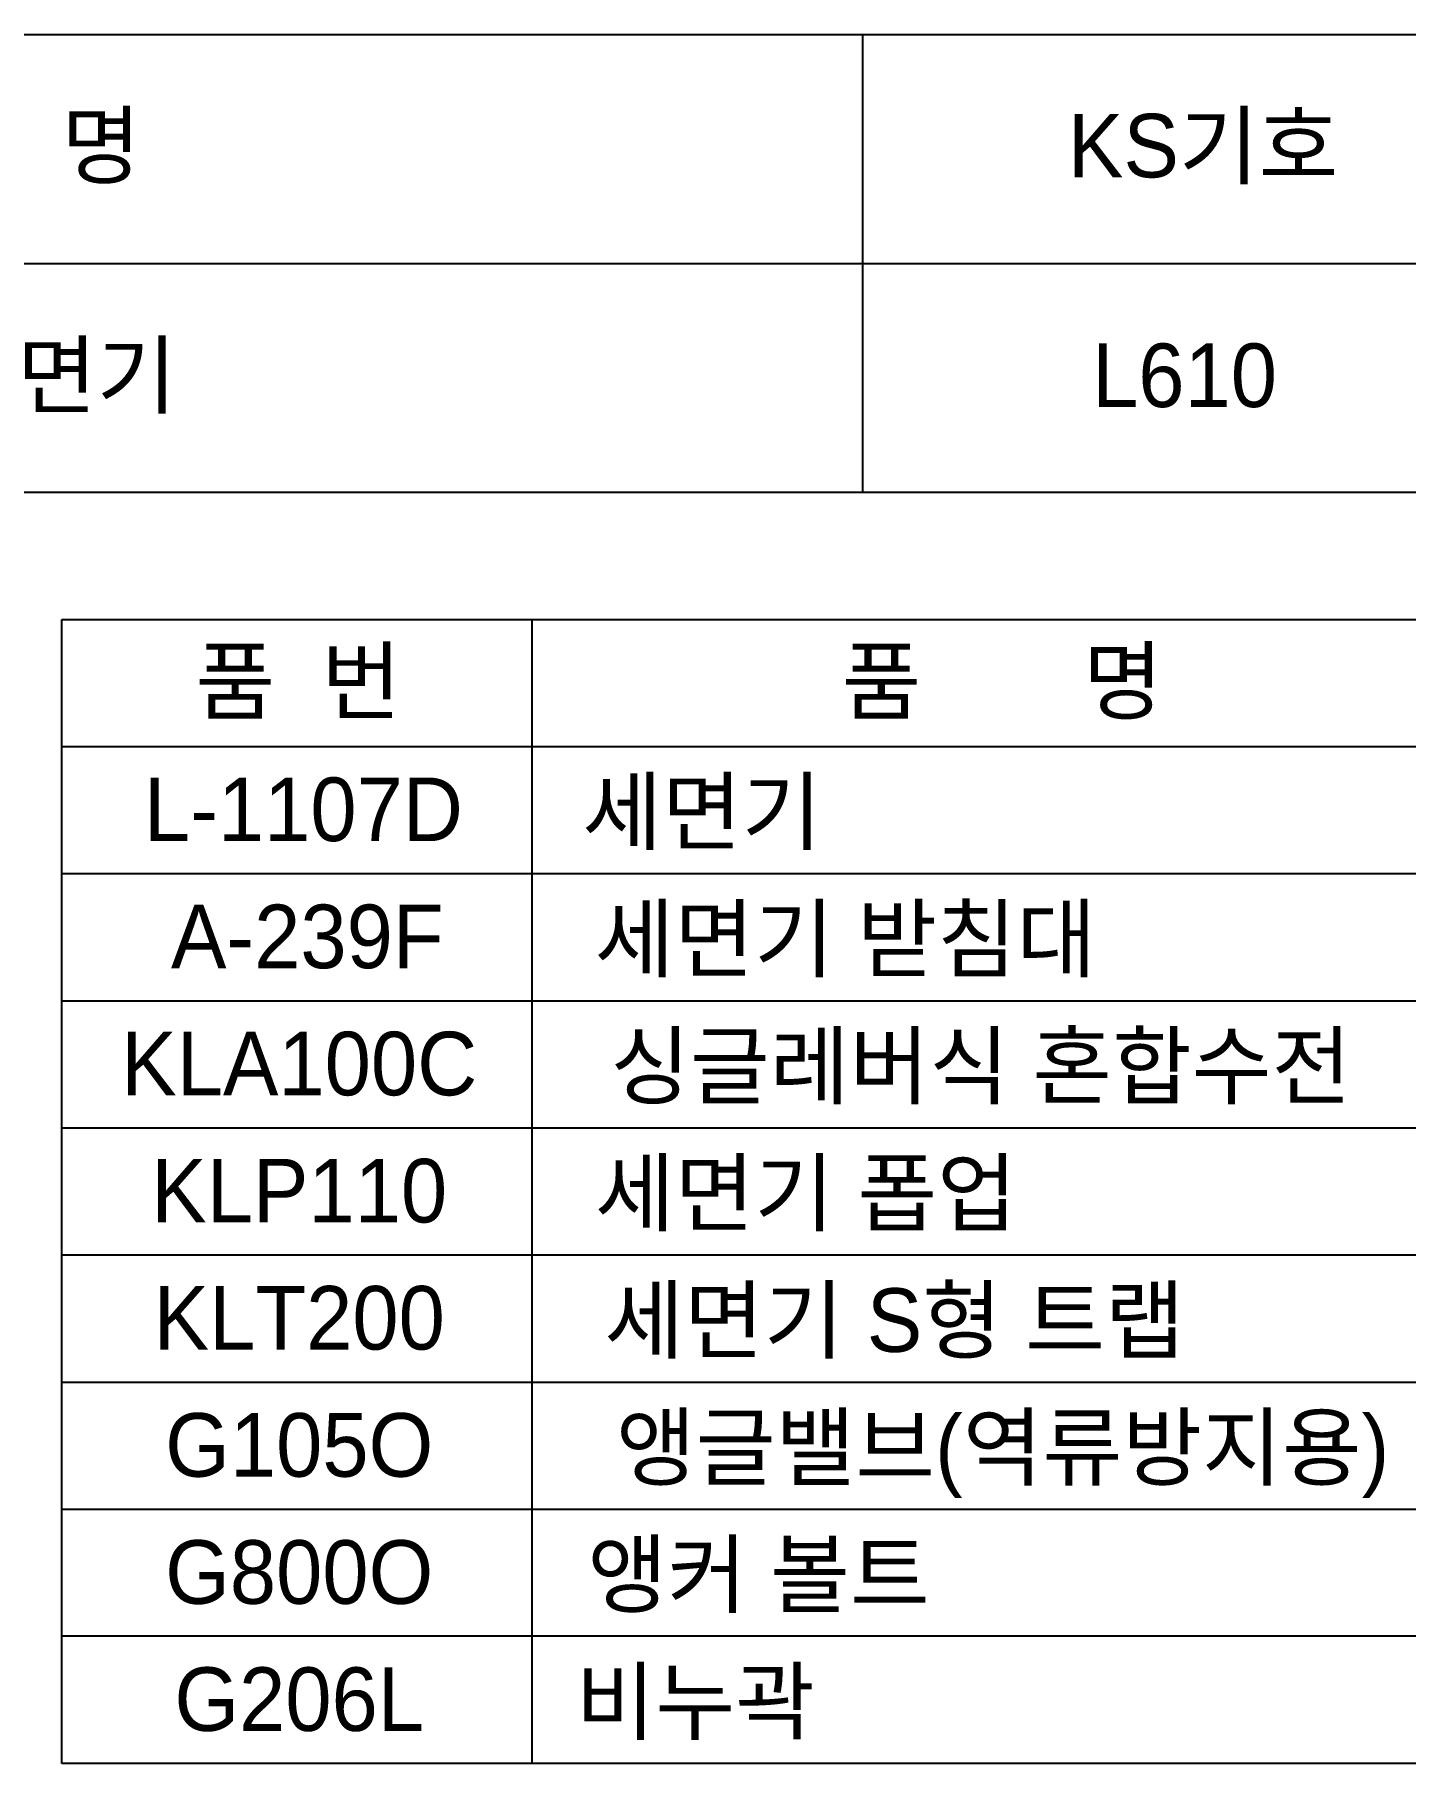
# Model space of a CAD drawing. Header units: millimetres. Extents: x 0 to 3720, y -67 to 2530.
# Drawn here: x 2885 to 3424, y 1850 to 2530 of the extents above; entities that cross this region are included whole.
import ezdxf
from ezdxf.enums import TextEntityAlignment as Align

# ---------------------------------------------------------------- set-up
doc = ezdxf.new("R2010")
doc.units = ezdxf.units.MM
doc.layers.add('TEXT', color=7, linetype='Continuous')
doc.layers.add('도각라인', color=7, linetype='Continuous')
doc.styles.add('타이틀', font='H2GTRM.TTF', dxfattribs={"height": 25})

msp = doc.modelspace()

# ---------------------------------------------------------------- linework, layer by layer
at = {"layer": '도각라인', "color": 7}
for p, q in [((1920.31, 2530), (3720.31, 2530)), ((3210.31, 2350), (3210.31, 2530)), ((2440.31, 2440), (3720.31, 2440)), ((1920.31, 2350), (3720.31, 2350)), ((2895.31, 2300), (3690.31, 2300)), ((2895.31, 1850), (2895.31, 2300)), ((3080.31, 1850), (3080.31, 2300)), ((2895.31, 2250), (3690.31, 2250)), ((2895.31, 2200), (3690.31, 2200)), ((2895.31, 2150), (3690.31, 2150)), ((2895.31, 2100), (3690.31, 2100)), ((2895.31, 2050), (3690.31, 2050)), ((2895.31, 2000), (3690.31, 2000)), ((2895.31, 1950), (3690.31, 1950)), ((3690.31, 1900), (2895.31, 1900)), ((3690.31, 1850), (2895.31, 1850))]:
    msp.add_line(p, q, dxfattribs=at)

# ---------------------------------------------------------------- texts
at = {"layer": 'TEXT', "style": '타이틀'}
for s, p in [('품             명', (2836, 2486.4)), ('KS기호', (3344.16, 2486.32)), ('평면붙임 세면기', (2826.08, 2396)), ('L610', (3336.8, 2396)), ('품  번', (2988.25, 2275.73)), ('품       명', (3265.13, 2275.73)), ('L-1107D', (2990.29, 2225.28)), ('세면기', (3147.03, 2224.38)), (' 세면기 받침대', (3198.95, 2174.38)), ('A-239F', (2991.83, 2175.28)), ('KLA100C', (2988.64, 2125.28)), ('싱글레버식 혼합수전', (3256.69, 2124.38)), ('KLP110', (2988.64, 2075.28)), ('세면기 폽업', (3187.9, 2074.38)), ('세면기 S형 트랩', (3222.75, 2024.38)), ('KLT200', (2988.64, 2025.28)), ('G105O', (2988.64, 1975.28)), ('앵글밸브(역류방지용)', (3265.28, 1974.38)), ('G800O', (2988.64, 1925.28)), ('앵커 볼트', (3169.28, 1924.38)), ('G206L', (2988.64, 1875.28)), ('비누곽', (3144.39, 1874.38))]:
    msp.add_text(s, height=25, dxfattribs=at).set_placement(p, align=Align.MIDDLE_CENTER)

doc.saveas('drawing.dxf')
